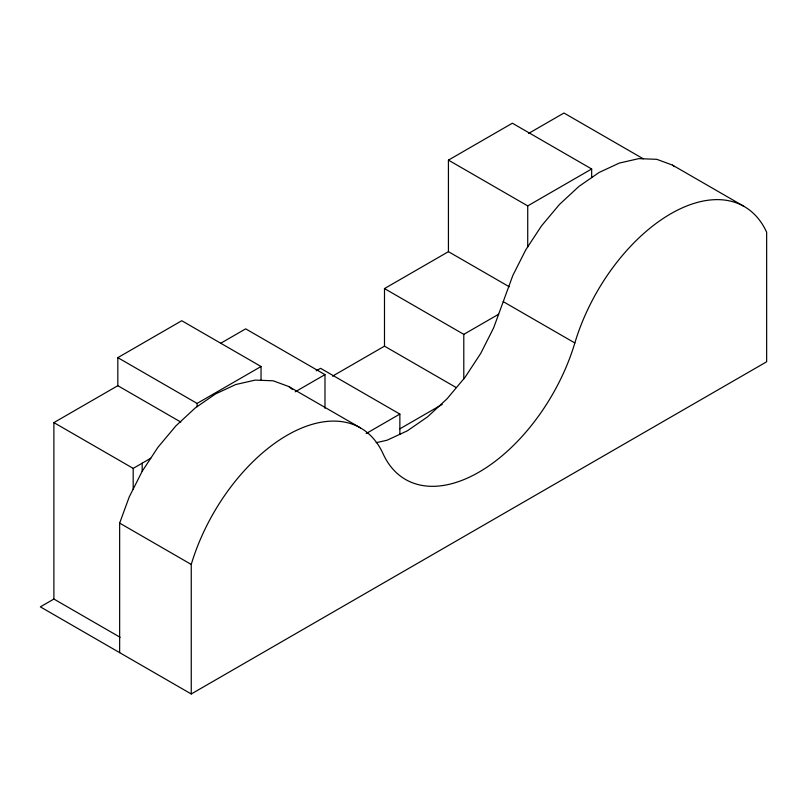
<?xml version="1.0" encoding="UTF-8"?>
<svg xmlns="http://www.w3.org/2000/svg" width="807" height="807" viewBox="0 0 807 807"><rect width="100%" height="100%" fill="white"/><g stroke="black" fill="none" stroke-linecap="round" stroke-linejoin="round"><path stroke-width="1.21" d="M119.648 652.641L119.648 523.107L129.261 496.87L142.183 471.288L157.92 447.33L175.855 425.925L195.314 407.888L215.55 393.917L235.775 384.525L255.234 380.097L273.17 380.793L288.906 386.583L360.507 427.922M456.187 387.542L384.495 346.153L384.495 288.573L448.43 251.663L448.43 160.119L512.364 123.209L591.662 168.986L591.662 177.611M120.142 637.298L53.887 599.046L53.887 422.606L117.822 385.696L117.822 357.642L181.757 320.732L261.044 366.509L261.044 380.319M528.494 133.498L563.962 113.02L643.26 158.797M220.765 343.237L245.681 328.853L324.979 374.63L324.979 408.292M448.43 160.119L527.728 205.896L591.662 168.986M117.822 357.642L197.11 403.419L261.044 366.509M53.887 422.606L133.185 468.383L150.758 458.245M316.223 370.806L320.571 368.305L399.858 414.082L399.858 434.297M295.241 391.798L324.979 374.63M332.484 376.183L384.495 346.153M384.495 288.573L463.793 334.35L498.625 314.246M53.887 599.046L40.35 606.854L191.249 693.98L766.65 361.778L766.65 232.245A146.924 84.826 -60 0 0 670.748 213.784A146.924 84.826 -60 0 0 574.846 342.975A146.924 84.826 -60 0 1 478.955 472.166A146.924 84.826 -60 0 1 383.053 453.716A146.924 84.826 -60 0 0 287.151 435.255A146.924 84.826 -60 0 0 191.249 564.446L191.249 693.98M366.146 433.551L399.858 414.082M399.858 428.85L442.266 404.368M376.163 442.7L387.108 440.208L407.343 430.827L427.579 416.846L447.038 398.809L464.973 377.404L480.71 353.456L493.632 327.874L512.859 275.399L525.781 249.817L541.517 225.869L559.453 204.464L578.912 186.427L599.147 172.446L619.383 163.064L638.831 158.626L656.777 159.322L672.503 165.112L744.115 206.451M448.43 251.663L509.267 286.778M503.245 301.636L574.846 342.975M117.822 385.696L180.818 422.071M119.648 523.107L191.249 564.446M672.503 165.112L674.349 166.635M288.906 386.583L292.527 389.559M527.728 205.896L527.728 246.861M463.793 334.35L463.793 378.816M197.11 403.419L197.11 406.647M142.183 463.188L142.183 471.288M133.185 468.383L133.185 489.113"/></g></svg>
